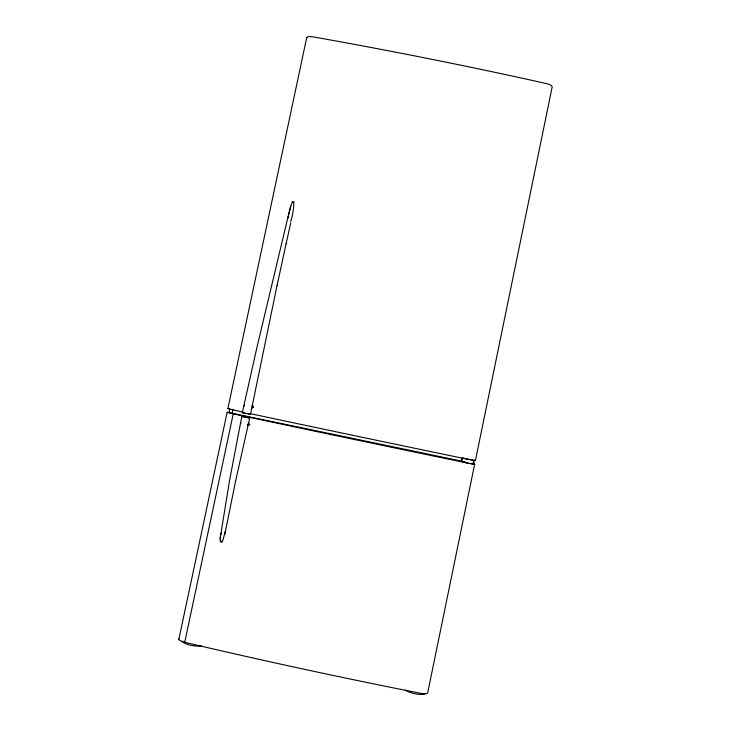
<?xml version="1.0" encoding="UTF-8"?>
<svg xmlns="http://www.w3.org/2000/svg" width="731" height="731" viewBox="0 0 731 731"><rect width="100%" height="100%" fill="white"/><g stroke="black" fill="none" stroke-linecap="round" stroke-linejoin="round"><path stroke-width="1.1" d="M225.276 531.346L222.964 540.127L221.731 541.826L219.994 541.68M220.004 539.231L229.607 480.176L241.833 416.359L249.7 418.013L235.537 481.336M288.032 218.185L288.352 216.129M224.837 534.352L235.556 481.254M288.517 215.097L291.413 204.287L292.765 201.957L294.209 202.085M290.6 206.041L256.773 348.139L242.308 412.677L243.094 412.924L250.477 414.34L277.04 285.556M469.22 463.335L472.829 463.829L472.171 463.335C482.049 465.939 462.23 462.495 461.27 461.042L461.828 458.319M462.595 457.862L461.846 461.526L462.357 461.499M473.377 463.893L474.072 460.539M474.657 464.212L427.726 692.659A7.566 2.129 13.9 0 1 420.636 693.326A871.663 112.556 12 0 1 184.724 642.311A7.529 2.102 9.6 0 1 178.985 638.885M465.738 458.739L475.415 460.557L552.097 87.309A7.447 2.531 9.2 0 0 546.039 83.48A862.964 135.902 11.6 0 0 313.27 36.906A7.401 2.504 14.5 0 0 306.636 38.186M290.682 223.083L286.123 243.734M178.83 639.415L227.158 412.211L461.27 461.042M242.911 412.083L227.862 408.647L306.728 37.528M229.15 412.412L229.863 409.068M232.23 412.841L232.933 409.488M184.724 642.311L233.235 413.847L227.094 412.293M277.031 285.62L286.132 243.651M249.691 418.068L241.513 416.405M250.477 414.34L249.7 414.048M290.646 221.785L292.702 214.073L293.825 205.667L293.643 202.45L292.044 201.692M242.308 412.677L244.885 413.006M244.401 405.285L244.236 406.052M240.408 423.505L241.066 422.865M247.617 425.424L247.48 424.218M227.862 408.647L229.114 408.501M252.296 407.88L253.566 406.655L252.049 405.413L253.575 407.066L251.501 407.953M247.782 425.552L249.874 424.665L248.321 423.011M473.094 460.192C474.465 460.576 473.112 465.4 470.874 463.235M222.151 542.192L220.424 541.141L220.342 536.993A27.303 26.782 83.1 0 1 221.082 533.21M472.317 460.082L469.969 459.653M464.203 461.782L465.473 462.029M250.404 413.673L253.291 414.285A868.327 17.087 11.8 0 0 468.717 459.479M233.235 413.847L252.515 417.958A868.382 18.586 11.8 0 0 467.959 463.171M246.996 413.426L248.951 413.856M464.523 458.447L462.897 457.99M474.73 460.082L475.415 460.557M201.299 645.93A11.011 3.079 9.8 0 1 189.557 644.989A11.011 3.079 9.8 0 1 182.238 641.032M424.967 693.518A11.066 3.116 13.8 0 1 416.186 694.002A11.066 3.116 13.8 0 1 405.23 690.027"/></g></svg>
